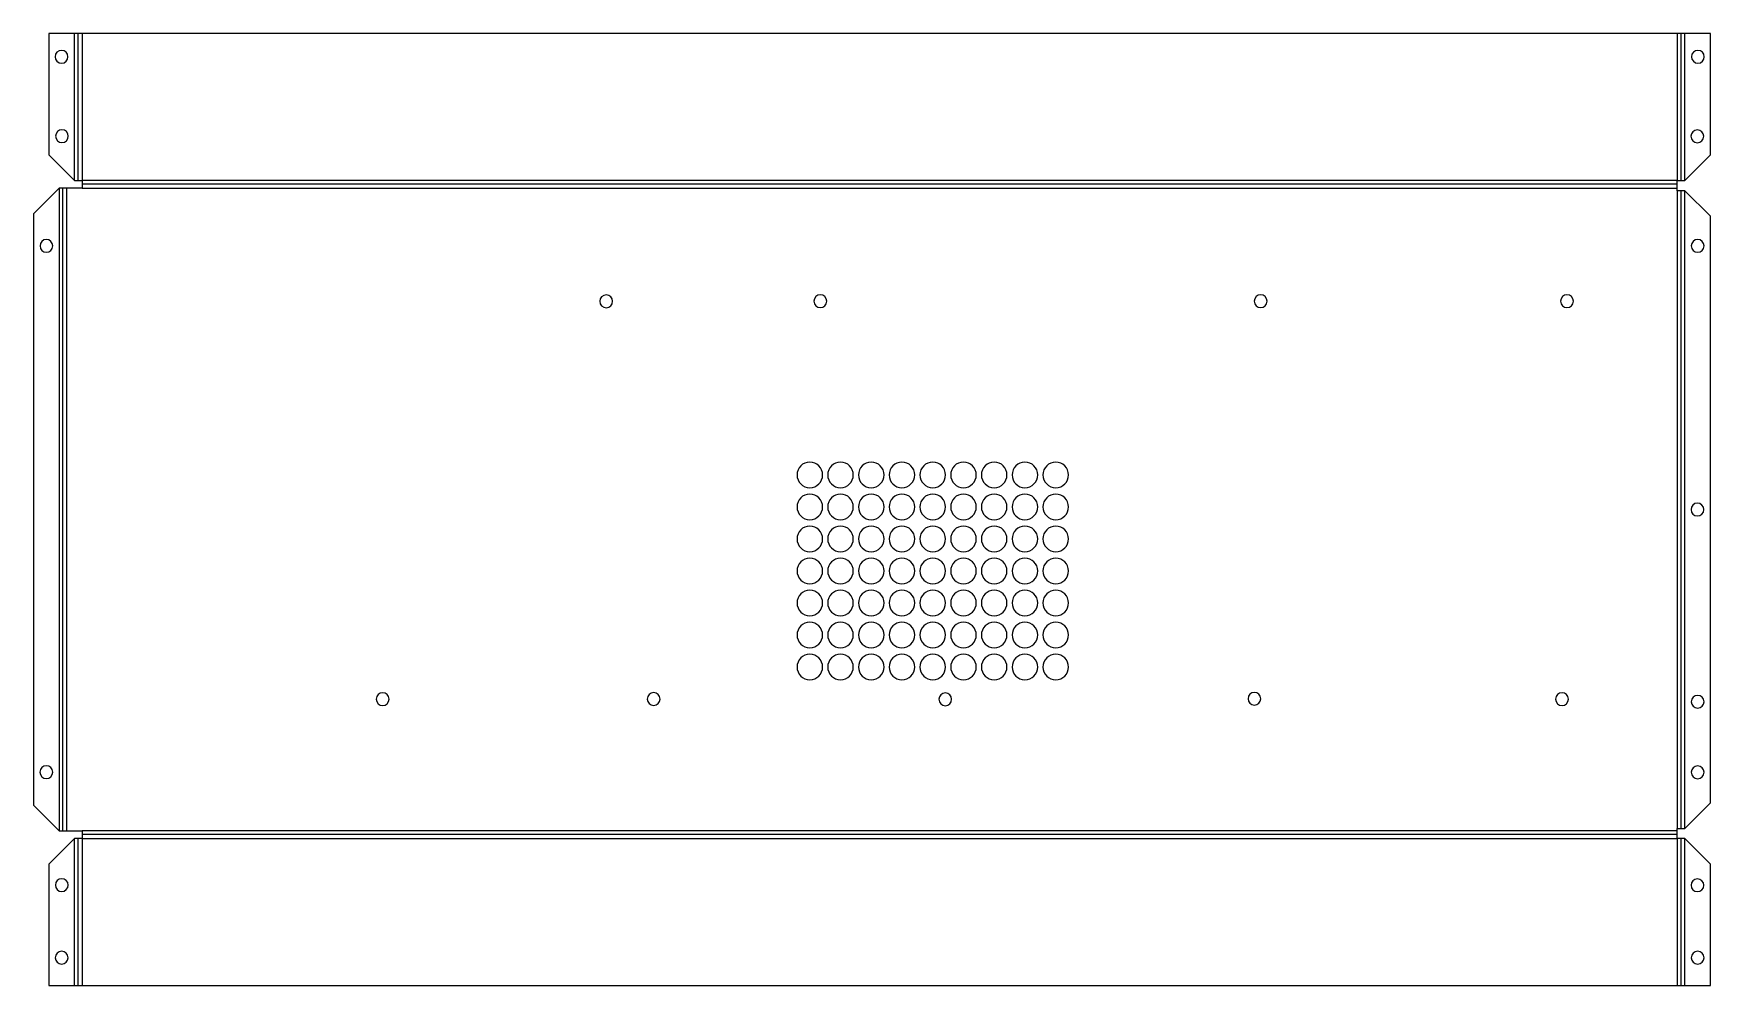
# Model space of a CAD drawing. Header units: inches. Extents: x -0.3 to 12.6, y 0 to 7.3.
import ezdxf

# ---------------------------------------------------------------- set-up
doc = ezdxf.new("R2010")
doc.units = ezdxf.units.IN

msp = doc.modelspace()

# ---------------------------------------------------------------- linework, layer by layer
at = {"layer": 'BEND'}
for p, q in [((0.029, 6.185), (0.029, 7.315)), ((12.347, 6.185), (12.347, 7.315)), ((-0.089, 1.188), (-0.089, 6.127)), ((12.318, 6.156), (0.058, 6.156)), ((12.347, 1.207), (12.347, 6.107)), ((0.029, 0), (0.029, 1.13)), ((12.318, 1.159), (0.058, 1.159)), ((12.347, 0), (12.347, 1.13))]:
    msp.add_line(p, q, dxfattribs=at)
at = {"layer": 'BEND_EXTENT'}
for p, q in [((0, 6.185), (0, 7.315)), ((0.058, 7.315), (0.058, 6.185)), ((12.318, 7.315), (12.318, 6.185)), ((12.376, 6.185), (12.376, 7.315)), ((-0.118, 6.127), (-0.118, 1.188)), ((-0.06, 1.188), (-0.06, 6.127)), ((12.318, 6.185), (0.058, 6.185)), ((0.058, 6.127), (12.318, 6.127)), ((12.318, 6.107), (12.318, 1.207)), ((12.376, 1.207), (12.376, 6.107)), ((12.318, 1.188), (0.058, 1.188)), ((0, 0), (0, 1.13)), ((0.058, 1.13), (12.318, 1.13)), ((0.058, 1.13), (0.058, 0)), ((12.318, 1.13), (12.318, 0)), ((12.376, 0), (12.376, 1.13))]:
    msp.add_line(p, q, dxfattribs=at)
at = {"layer": 'INTERIOR_PROFILES', "extrusion": (0, 0, -1)}
for centre, radius in [((0.1, 7.136), 0.0492), ((-12.476, 7.136), 0.0492), ((0.097, 6.526), 0.0492), ((-12.472, 6.525), 0.0492), ((0.216, 5.683), 0.0492), ((-12.474, 5.683), 0.0492), ((-4.086, 5.257), 0.0492), ((-5.732, 5.258), 0.0492), ((-9.116, 5.258), 0.0492), ((-11.47, 5.258), 0.0492), ((-5.651, 3.923), 0.0984), ((-5.887, 3.923), 0.0984), ((-6.123, 3.923), 0.0984), ((-6.359, 3.923), 0.0984), ((-6.596, 3.923), 0.0984), ((-6.832, 3.923), 0.0984), ((-7.068, 3.923), 0.0984), ((-7.304, 3.923), 0.0984), ((-7.541, 3.923), 0.0984), ((-5.651, 3.677), 0.0984), ((-5.887, 3.677), 0.0984), ((-6.123, 3.677), 0.0984), ((-6.359, 3.677), 0.0984), ((-6.596, 3.677), 0.0984), ((-6.832, 3.677), 0.0984), ((-7.068, 3.677), 0.0984), ((-7.304, 3.677), 0.0984), ((-7.541, 3.677), 0.0984), ((-12.473, 3.657), 0.0492), ((-5.651, 3.431), 0.0984), ((-5.887, 3.431), 0.0984), ((-6.123, 3.431), 0.0984), ((-6.359, 3.431), 0.0984), ((-6.596, 3.431), 0.0984), ((-6.832, 3.431), 0.0984), ((-7.068, 3.431), 0.0984), ((-7.304, 3.431), 0.0984), ((-7.541, 3.431), 0.0984), ((-5.651, 3.185), 0.0984), ((-5.887, 3.185), 0.0984), ((-6.123, 3.185), 0.0984), ((-6.359, 3.185), 0.0984), ((-6.596, 3.185), 0.0984), ((-6.832, 3.185), 0.0984), ((-7.068, 3.185), 0.0984), ((-7.304, 3.185), 0.0984), ((-7.541, 3.185), 0.0984), ((-5.651, 2.939), 0.0984), ((-5.887, 2.939), 0.0984), ((-6.123, 2.939), 0.0984), ((-6.359, 2.939), 0.0984), ((-6.596, 2.939), 0.0984), ((-6.832, 2.939), 0.0984), ((-7.068, 2.939), 0.0984), ((-7.304, 2.939), 0.0984), ((-7.541, 2.939), 0.0984), ((-5.651, 2.693), 0.0984), ((-5.887, 2.693), 0.0984), ((-6.123, 2.693), 0.0984), ((-6.359, 2.693), 0.0984), ((-6.596, 2.693), 0.0984), ((-6.832, 2.693), 0.0984), ((-7.068, 2.693), 0.0984), ((-7.304, 2.693), 0.0984), ((-7.541, 2.693), 0.0984), ((-5.651, 2.447), 0.0984), ((-5.887, 2.447), 0.0984), ((-6.123, 2.447), 0.0984), ((-6.359, 2.447), 0.0984), ((-6.596, 2.447), 0.0984), ((-6.832, 2.447), 0.0984), ((-7.068, 2.447), 0.0984), ((-7.304, 2.447), 0.0984), ((-7.541, 2.447), 0.0984), ((-2.368, 2.2), 0.0492), ((-4.451, 2.201), 0.0492), ((-6.692, 2.199), 0.0492), ((-9.068, 2.203), 0.0492), ((-11.432, 2.2), 0.0492), ((-12.474, 2.18), 0.0492), ((0.217, 1.639), 0.0492), ((-12.475, 1.638), 0.0492), ((0.098, 0.771), 0.0492), ((-12.473, 0.77), 0.0492), ((0.099, 0.213), 0.0492), ((-12.474, 0.213), 0.0492)]:
    msp.add_circle(centre, radius, dxfattribs=at)
at = {"layer": 'OUTER_PROFILES'}
msp.add_lwpolyline([(-0.06, 6.127), (-0.118, 6.127), (-0.315, 5.93), (-0.315, 1.385), (-0.118, 1.188), (-0.06, 1.188), (0.058, 1.188), (0.058, 1.13), (0, 1.13), (-0.197, 0.933), (-0.197, 0), (0, 0), (11.924, 0), (12.573, 0), (12.573, 0.933), (12.376, 1.13), (12.318, 1.13), (12.318, 1.207), (12.376, 1.207), (12.573, 1.404), (12.573, 5.91), (12.376, 6.107), (12.318, 6.107), (12.318, 6.185), (12.376, 6.185), (12.573, 6.382), (12.573, 7.315), (11.924, 7.315), (0.058, 7.315), (-0.197, 7.315), (-0.197, 6.382), (0, 6.185), (0.058, 6.185), (0.058, 6.127)], close=True, dxfattribs=at)

doc.saveas('drawing.dxf')
